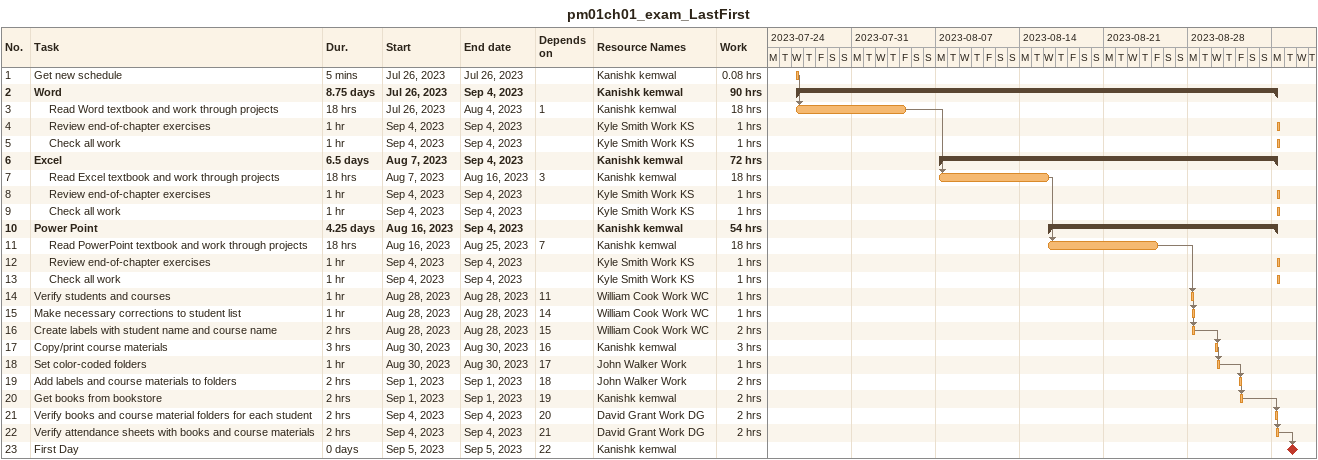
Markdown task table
pm01ch01_exam_LastFirst

| ID | Level | Task | Duration | Start | Finish | Predecessors | Resources | Work (h) |
|---|---|---|---|---|---|---|---|---|
| 1 | 1 | Get new schedule | 5min | 2023-07-26 | 2023-07-26 |  | Kanishk kemwal | 0.08 |
| 2 | 1 | **Word** | 8.75d | 2023-07-26 | 2023-09-04 |  | Kanishk kemwal | 90 |
| 3 | 2 | Read Word textbook and work through projects | 18h | 2023-07-26 | 2023-08-04 | 1 | Kanishk kemwal | 18 |
| 4 | 2 | Review end-of-chapter exercises | 1h | 2023-09-04 | 2023-09-04 |  | Kyle Smith Work KS | 1 |
| 5 | 2 | Check all work | 1h | 2023-09-04 | 2023-09-04 |  | Kyle Smith Work KS | 1 |
| 6 | 1 | **Excel** | 6.5d | 2023-08-07 | 2023-09-04 |  | Kanishk kemwal | 72 |
| 7 | 2 | Read Excel textbook and work through projects | 18h | 2023-08-07 | 2023-08-16 | 3 | Kanishk kemwal | 18 |
| 8 | 2 | Review end-of-chapter exercises | 1h | 2023-09-04 | 2023-09-04 |  | Kyle Smith Work KS | 1 |
| 9 | 2 | Check all work | 1h | 2023-09-04 | 2023-09-04 |  | Kyle Smith Work KS | 1 |
| 10 | 1 | **Power Point** | 4.25d | 2023-08-16 | 2023-09-04 |  | Kanishk kemwal | 54 |
| 11 | 2 | Read PowerPoint textbook and work through projects | 18h | 2023-08-16 | 2023-08-25 | 7 | Kanishk kemwal | 18 |
| 12 | 2 | Review end-of-chapter exercises | 1h | 2023-09-04 | 2023-09-04 |  | Kyle Smith Work KS | 1 |
| 13 | 2 | Check all work | 1h | 2023-09-04 | 2023-09-04 |  | Kyle Smith Work KS | 1 |
| 14 | 1 | Verify students and courses | 1h | 2023-08-28 | 2023-08-28 | 11 | William Cook Work WC | 1 |
| 15 | 1 | Make necessary corrections to student list | 1h | 2023-08-28 | 2023-08-28 | 14 | William Cook Work WC | 1 |
| 16 | 1 | Create labels with student name and course name | 2h | 2023-08-28 | 2023-08-28 | 15 | William Cook Work WC | 2 |
| 17 | 1 | Copy/print course materials | 3h | 2023-08-30 | 2023-08-30 | 16 | Kanishk kemwal | 3 |
| 18 | 1 | Set color-coded folders | 1h | 2023-08-30 | 2023-08-30 | 17 | John Walker Work | 1 |
| 19 | 1 | Add labels and course materials to folders | 2h | 2023-09-01 | 2023-09-01 | 18 | John Walker Work | 2 |
| 20 | 1 | Get books from bookstore | 2h | 2023-09-01 | 2023-09-01 | 19 | Kanishk kemwal | 2 |
| 21 | 1 | Verify books and course material folders for each student | 2h | 2023-09-04 | 2023-09-04 | 20 | David Grant Work DG | 2 |
| 22 | 1 | Verify attendance sheets with books and course materials | 2h | 2023-09-04 | 2023-09-04 | 21 | David Grant Work DG | 2 |
| 23 | 1 | First Day | 0d | 2023-09-05 | 2023-09-05 | 22 | Kanishk kemwal |  |
